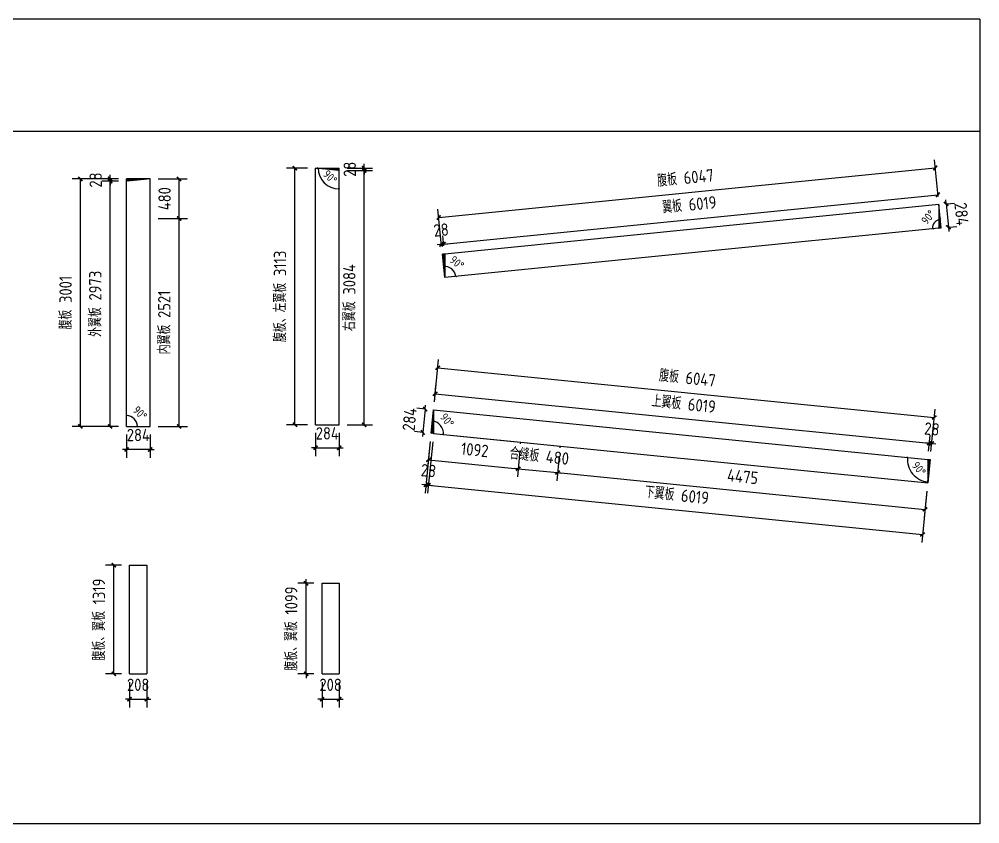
# Model space of a CAD drawing. Extents: x 533809 to 747315, y -17138 to 180511.
# Drawn here: x 676268 to 687909, y 163462 to 173220 of the extents above; entities that cross this region are included whole.
import ezdxf

# ---------------------------------------------------------------- set-up
doc = ezdxf.new("R2010")
doc.units = 0
doc.header["$LTSCALE"] = 1000
doc.header["$MEASUREMENT"] = 0
doc.layers.add('AXIS', color=3, linetype='Continuous')
doc.layers.add('DOTE', color=1, linetype='Continuous')
doc.styles.get("Standard").update_dxf_attribs({"font": 'gbenor.shx', "bigfont": 'gbcbig.shx'})
doc.dimstyles.get("Standard").update_dxf_attribs({"dimscale": 100, "dimtxt": 3.5, "dimasz": 1, "dimexe": 2.5, "dimexo": 3, "dimgap": 1.5, "dimtad": 1, "dimdec": 0, "dimzin": 0, "dimdsep": 46, "dimtxsty": 'Standard', "dimblk": 'ARCHTICK', "dimcen": 0.09, "dimadec": 0, "dimazin": 0, "dimtfac": 1, "dimtdec": 0, "dimtix": 1, "dimtmove": 2, "dimatfit": 3, "dimfxl": 1, "dimtolj": 1, "dimtzin": 0, "dimarcsym": 0})

# ---------------------------------------------------------------- blocks, each defined once
blk = doc.blocks.new('_ArchTick')
at = {"color": 0, "linetype": 'ByBlock', "const_width": 0.4}
blk.add_lwpolyline([(-0.5, -0.5), (0.5, 0.5)], dxfattribs=at)
blk = doc.blocks.new('*D1306')
at = {"layer": 'AXIS', "color": 3, "lineweight": -2}
for p, q in [((677570, 168182), (677570, 167902)), ((677854, 168182), (677854, 167902)), ((677570, 168002), (677520, 168002)), ((677854, 168002), (677570, 168002)), ((677854, 168002), (677904, 168002))]:
    blk.add_line(p, q, dxfattribs=at)
at = {"layer": 'Defpoints', "color": 0}
for p in [(677570, 168282), (677854, 168282), (677570, 168002)]:
    blk.add_point(p, dxfattribs=at)
at = {"layer": 'AXIS', "color": 3, "lineweight": -2, "xscale": 50, "yscale": 50, "zscale": 50}
for p, rotation in [((677570, 168002), 359.9999999999941), ((677854, 168002), 179.9999999999941)]:
    blk.add_blockref('_ArchTick', p, dxfattribs=dict(at, rotation=rotation))
at = {"layer": 'AXIS', "color": 0, "insert": (677712, 168177), "char_height": 150, "attachment_point": 5}
blk.add_mtext('\\A1;284', dxfattribs=at)
blk = doc.blocks.new('*D1307')
at = {"layer": 'AXIS', "color": 3, "lineweight": -2}
for p, q in [((677470, 171255), (677270, 171255)), ((677370, 168282), (677370, 171255)), ((677470, 168282), (677270, 168282))]:
    blk.add_line(p, q, dxfattribs=at)
at = {"layer": 'Defpoints', "color": 0}
for p in [(677370, 171255), (677570, 171255), (677570, 168282)]:
    blk.add_point(p, dxfattribs=at)
at = {"layer": 'AXIS', "color": 3, "lineweight": -2, "xscale": 50, "yscale": 50, "zscale": 50}
for p, rotation in [((677370, 171255), 90), ((677370, 168282), 270)]:
    blk.add_blockref('_ArchTick', p, dxfattribs=dict(at, rotation=rotation))
at = {"layer": 'AXIS', "color": 0, "insert": (677190, 169768), "char_height": 150, "attachment_point": 5, "rotation": 90}
blk.add_mtext('\\A1;外翼板 2973', dxfattribs=at)
blk = doc.blocks.new('*D1308')
at = {"layer": 'AXIS', "color": 3, "lineweight": -2}
for p, q in [((677470, 171283), (677270, 171283)), ((677470, 171255), (677270, 171255)), ((677370, 171283), (677370, 171333)), ((677370, 171255), (677370, 171283)), ((677370, 171255), (677370, 171205))]:
    blk.add_line(p, q, dxfattribs=at)
at = {"layer": 'Defpoints', "color": 0}
for p in [(677370, 171283), (677570, 171283), (677570, 171255)]:
    blk.add_point(p, dxfattribs=at)
at = {"layer": 'AXIS', "color": 3, "lineweight": -2, "xscale": 50, "yscale": 50, "zscale": 50}
for p, rotation in [((677370, 171283), 270), ((677370, 171255), 90)]:
    blk.add_blockref('_ArchTick', p, dxfattribs=dict(at, rotation=rotation))
at = {"layer": 'AXIS', "color": 0, "insert": (677195, 171269), "char_height": 150, "attachment_point": 5, "rotation": 90}
blk.add_mtext('\\A1;28', dxfattribs=at)
blk = doc.blocks.new('*D1305')
at = {"layer": 'AXIS', "color": 3, "lineweight": -2}
for p, q in [((677470, 171283), (676909, 171283)), ((677009, 168282), (677009, 171283)), ((677470, 168282), (676909, 168282))]:
    blk.add_line(p, q, dxfattribs=at)
at = {"layer": 'Defpoints', "color": 0}
for p in [(677009, 171283), (677570, 171283), (677570, 168282)]:
    blk.add_point(p, dxfattribs=at)
at = {"layer": 'AXIS', "color": 3, "lineweight": -2, "xscale": 50, "yscale": 50, "zscale": 50}
for p, rotation in [((677009, 171283), 90), ((677009, 168282), 270)]:
    blk.add_blockref('_ArchTick', p, dxfattribs=dict(at, rotation=rotation))
at = {"layer": 'AXIS', "color": 0, "insert": (676830, 169782), "char_height": 150, "attachment_point": 5, "rotation": 90}
blk.add_mtext('\\A1;腹板 3001', dxfattribs=at)
blk = doc.blocks.new('*D1309')
at = {"layer": 'AXIS', "color": 3, "lineweight": -2}
for p, q in [((677954, 170803), (678306, 170803)), ((678206, 168282), (678206, 170803)), ((677954, 168282), (678306, 168282))]:
    blk.add_line(p, q, dxfattribs=at)
at = {"layer": 'Defpoints', "color": 0}
for p in [(677854, 170803), (678206, 170803), (677854, 168282)]:
    blk.add_point(p, dxfattribs=at)
at = {"layer": 'AXIS', "color": 3, "lineweight": -2, "xscale": 50, "yscale": 50, "zscale": 50}
for p, rotation in [((678206, 170803), 90), ((678206, 168282), 270)]:
    blk.add_blockref('_ArchTick', p, dxfattribs=dict(at, rotation=rotation))
at = {"layer": 'AXIS', "color": 0, "insert": (678026, 169542), "char_height": 150, "attachment_point": 5, "rotation": 90}
blk.add_mtext('\\A1;内翼板 2521', dxfattribs=at)
blk = doc.blocks.new('*D1310')
at = {"layer": 'AXIS', "color": 3, "lineweight": -2}
for p, q in [((677954, 171283), (678305, 171283)), ((678205, 170803), (678205, 171283)), ((677954, 170803), (678305, 170803))]:
    blk.add_line(p, q, dxfattribs=at)
at = {"layer": 'Defpoints', "color": 0}
for p in [(677854, 171283), (678205, 171283), (677854, 170803)]:
    blk.add_point(p, dxfattribs=at)
at = {"layer": 'AXIS', "color": 3, "lineweight": -2, "xscale": 50, "yscale": 50, "zscale": 50}
for p, rotation in [((678205, 171283), 90), ((678205, 170803), 270)]:
    blk.add_blockref('_ArchTick', p, dxfattribs=dict(at, rotation=rotation))
at = {"layer": 'AXIS', "color": 0, "insert": (678030, 171043), "char_height": 150, "attachment_point": 5, "rotation": 90}
blk.add_mtext('\\A1;480', dxfattribs=at)
blk = doc.blocks.new('*D1311')
at = {"color": 0, "lineweight": -2}
blk.add_arc((677570, 168282), 130, 360, 90, dxfattribs=at)
at = {"layer": 'Defpoints', "color": 0}
for p in [(677570, 171255), (677682, 168347), (677570, 168282), (677570, 168282), (677854, 168282)]:
    blk.add_point(p, dxfattribs=at)
at = {"color": 0, "lineweight": -2, "xscale": 20, "yscale": 20, "zscale": 20}
for p, rotation in [((677570, 168411), 179.9999999999987), ((677700, 168282), 269.9999999999721)]:
    blk.add_blockref('_ArchTick', p, dxfattribs=dict(at, rotation=rotation))
at = {"color": 0, "insert": (677732, 168444), "char_height": 100, "attachment_point": 5, "rotation": 315}
blk.add_mtext('\\A1;90°', dxfattribs=at)
blk = doc.blocks.new('*D1312')
at = {"layer": 'AXIS', "color": 3, "lineweight": -2}
for p, q in [((679760, 171414), (679509, 171414)), ((679609, 168302), (679609, 171414)), ((679760, 168302), (679509, 168302))]:
    blk.add_line(p, q, dxfattribs=at)
at = {"layer": 'Defpoints', "color": 0}
for p in [(679609, 171414), (679860, 171414), (679860, 168302)]:
    blk.add_point(p, dxfattribs=at)
at = {"layer": 'AXIS', "color": 3, "lineweight": -2, "xscale": 50, "yscale": 50, "zscale": 50}
for p, rotation in [((679609, 171414), 90), ((679609, 168302), 270)]:
    blk.add_blockref('_ArchTick', p, dxfattribs=dict(at, rotation=rotation))
at = {"layer": 'AXIS', "color": 0, "insert": (679429, 169858), "char_height": 150, "attachment_point": 5, "rotation": 90}
blk.add_mtext('\\A1;腹板、左翼板 3113', dxfattribs=at)
blk = doc.blocks.new('*D1313')
at = {"layer": 'AXIS', "color": 3, "lineweight": -2}
for p, q in [((680244, 171386), (680549, 171386)), ((680449, 168302), (680449, 171386)), ((680244, 168302), (680549, 168302))]:
    blk.add_line(p, q, dxfattribs=at)
at = {"layer": 'Defpoints', "color": 0}
for p in [(680144, 171386), (680449, 171386), (680144, 168302)]:
    blk.add_point(p, dxfattribs=at)
at = {"layer": 'AXIS', "color": 3, "lineweight": -2, "xscale": 50, "yscale": 50, "zscale": 50}
for p, rotation in [((680449, 171386), 90), ((680449, 168302), 270)]:
    blk.add_blockref('_ArchTick', p, dxfattribs=dict(at, rotation=rotation))
at = {"layer": 'AXIS', "color": 0, "insert": (680269, 169844), "char_height": 150, "attachment_point": 5, "rotation": 90}
blk.add_mtext('\\A1;右翼板 3084', dxfattribs=at)
blk = doc.blocks.new('*D1314')
at = {"layer": 'AXIS', "color": 3, "lineweight": -2}
for p, q in [((680244, 171414), (680549, 171414)), ((680244, 171386), (680549, 171386)), ((680449, 171414), (680449, 171464)), ((680449, 171386), (680449, 171414)), ((680449, 171386), (680449, 171336))]:
    blk.add_line(p, q, dxfattribs=at)
at = {"layer": 'Defpoints', "color": 0}
for p in [(680144, 171414), (680144, 171386), (680449, 171414)]:
    blk.add_point(p, dxfattribs=at)
at = {"layer": 'AXIS', "color": 3, "lineweight": -2, "xscale": 50, "yscale": 50, "zscale": 50}
for p, rotation in [((680449, 171414), 270), ((680449, 171386), 90)]:
    blk.add_blockref('_ArchTick', p, dxfattribs=dict(at, rotation=rotation))
at = {"layer": 'AXIS', "color": 0, "insert": (680274, 171400), "char_height": 150, "attachment_point": 5, "rotation": 90}
blk.add_mtext('\\A1;28', dxfattribs=at)
blk = doc.blocks.new('*D1315')
at = {"layer": 'AXIS', "color": 3, "lineweight": -2}
for p, q in [((679860, 168202), (679860, 167922)), ((680144, 168202), (680144, 167922)), ((679860, 168022), (679810, 168022)), ((679860, 168022), (680144, 168022)), ((680144, 168022), (680194, 168022))]:
    blk.add_line(p, q, dxfattribs=at)
at = {"layer": 'Defpoints', "color": 0}
for p in [(679860, 168302), (680144, 168302), (680144, 168022)]:
    blk.add_point(p, dxfattribs=at)
at = {"layer": 'AXIS', "color": 3, "lineweight": -2, "xscale": 50, "yscale": 50, "zscale": 50}
blk.add_blockref('_ArchTick', (679860, 168022), dxfattribs=at)
at = {"layer": 'AXIS', "color": 3, "lineweight": -2, "xscale": 50, "yscale": 50, "zscale": 50, "rotation": 180}
blk.add_blockref('_ArchTick', (680144, 168022), dxfattribs=at)
at = {"layer": 'AXIS', "color": 0, "insert": (680002, 168197), "char_height": 150, "attachment_point": 5}
blk.add_mtext('\\A1;284', dxfattribs=at)
blk = doc.blocks.new('*D1318')
at = {"color": 0, "lineweight": -2}
blk.add_arc((680144, 171414), 253, 180, 270, dxfattribs=at)
at = {"layer": 'Defpoints', "color": 0}
for p in [(679860, 171414), (680144, 171414), (680144, 171386), (679925, 171287), (680144, 168302)]:
    blk.add_point(p, dxfattribs=at)
at = {"color": 0, "lineweight": -2, "xscale": 20, "yscale": 20, "zscale": 20, "rotation": 89.99999999999167}
blk.add_blockref('_ArchTick', (679891, 171414), dxfattribs=at)
at = {"color": 0, "lineweight": -2, "xscale": 20, "yscale": 20, "zscale": 20}
blk.add_blockref('_ArchTick', (680144, 171161), dxfattribs=at)
at = {"color": 0, "insert": (680036, 171306), "char_height": 100, "attachment_point": 5, "rotation": 315}
blk.add_mtext('\\A1;90°', dxfattribs=at)
blk = doc.blocks.new('*D1321')
at = {"layer": 'AXIS', "color": 3, "lineweight": -2}
for p, q in [((681386, 170469), (681374, 170588)), ((681414, 170471), (681402, 170591)), ((681384, 170488), (681334, 170483)), ((681384, 170488), (681412, 170491)), ((681412, 170491), (681462, 170496))]:
    blk.add_line(p, q, dxfattribs=at)
at = {"layer": 'Defpoints', "color": 0}
for p in [(681412, 170491), (681396, 170369), (681424, 170372)]:
    blk.add_point(p, dxfattribs=at)
at = {"layer": 'AXIS', "color": 3, "lineweight": -2, "xscale": 50, "yscale": 50, "zscale": 50}
for p, rotation in [((681384, 170488), 5.710593137534685), ((681412, 170491), 185.7105931375347)]:
    blk.add_blockref('_ArchTick', p, dxfattribs=dict(at, rotation=rotation))
at = {"layer": 'AXIS', "color": 0, "insert": (681381, 170664), "char_height": 150, "attachment_point": 5, "rotation": 5.7106}
blk.add_mtext('\\A1;28', dxfattribs=at)
blk = doc.blocks.new('*D1322')
at = {"layer": 'AXIS', "color": 3, "lineweight": -2}
for p, q in [((687403, 171070), (687391, 171190)), ((681412, 170491), (687401, 171090)), ((681414, 170471), (681402, 170591))]:
    blk.add_line(p, q, dxfattribs=at)
at = {"layer": 'Defpoints', "color": 0}
for p in [(687401, 171090), (687413, 170971), (681424, 170372)]:
    blk.add_point(p, dxfattribs=at)
at = {"layer": 'AXIS', "color": 3, "lineweight": -2, "xscale": 50, "yscale": 50, "zscale": 50}
for p, rotation in [((687401, 171090), 5.710593137520395), ((681412, 170491), 185.7105931375204)]:
    blk.add_blockref('_ArchTick', p, dxfattribs=dict(at, rotation=rotation))
at = {"layer": 'AXIS', "color": 0, "insert": (684389, 170970), "char_height": 150, "attachment_point": 5, "rotation": 5.7106}
blk.add_mtext('\\A1;翼板 6019', dxfattribs=at)
blk = doc.blocks.new('*D1323')
at = {"layer": 'AXIS', "color": 3, "lineweight": -2}
for p, q in [((687403, 171070), (687359, 171516)), ((681352, 170815), (687369, 171416)), ((681386, 170469), (681342, 170914))]:
    blk.add_line(p, q, dxfattribs=at)
at = {"layer": 'Defpoints', "color": 0}
for p in [(687369, 171416), (687413, 170971), (681396, 170369)]:
    blk.add_point(p, dxfattribs=at)
at = {"layer": 'AXIS', "color": 3, "lineweight": -2, "xscale": 50, "yscale": 50, "zscale": 50}
for p, rotation in [((687369, 171416), 5.710593137499098), ((681352, 170815), 185.7105931374991)]:
    blk.add_blockref('_ArchTick', p, dxfattribs=dict(at, rotation=rotation))
at = {"layer": 'AXIS', "color": 0, "insert": (684342, 171295), "char_height": 150, "attachment_point": 5, "rotation": 5.7106}
blk.add_mtext('\\A1;腹板 6047', dxfattribs=at)
blk = doc.blocks.new('*D1324')
at = {"layer": 'AXIS', "color": 3, "lineweight": -2}
for p, q in [((687501, 170980), (687496, 171029)), ((687501, 170980), (687529, 170697)), ((687513, 170981), (687601, 170990)), ((687529, 170697), (687534, 170647)), ((687541, 170698), (687629, 170707))]:
    blk.add_line(p, q, dxfattribs=at)
at = {"layer": 'Defpoints', "color": 0}
for p in [(687413, 170971), (687442, 170688), (687529, 170697)]:
    blk.add_point(p, dxfattribs=at)
at = {"layer": 'AXIS', "color": 3, "lineweight": -2, "xscale": 50, "yscale": 50, "zscale": 50}
for p, rotation in [((687501, 170980), 275.7105931375114), ((687529, 170697), 95.71059313751134)]:
    blk.add_blockref('_ArchTick', p, dxfattribs=dict(at, rotation=rotation))
at = {"layer": 'AXIS', "color": 0, "insert": (687689, 170856), "char_height": 150, "attachment_point": 5, "rotation": 275.7106}
blk.add_mtext('\\A1;284', dxfattribs=at)
blk = doc.blocks.new('*D1319')
at = {"color": 0, "lineweight": -2}
blk.add_arc((687442, 170688), 105, 95.7106, 185.7106, dxfattribs=at)
at = {"layer": 'Defpoints', "color": 0}
for p in [(687413, 170971), (687380, 170774), (687413, 170685), (687442, 170688), (681424, 170087)]:
    blk.add_point(p, dxfattribs=at)
at = {"color": 0, "lineweight": -2, "xscale": 20, "yscale": 20, "zscale": 20}
for p, rotation in [((687431, 170793), 5.7105931374892), ((687337, 170678), 275.7105931375)]:
    blk.add_blockref('_ArchTick', p, dxfattribs=dict(at, rotation=rotation))
at = {"color": 0, "insert": (687283, 170818), "char_height": 100, "attachment_point": 5, "rotation": 50.7106}
blk.add_mtext('\\A1;90°', dxfattribs=at)
blk = doc.blocks.new('*D1320')
at = {"color": 0, "lineweight": -2}
blk.add_arc((681424, 170087), 135, 5.7106, 95.7106, dxfattribs=at)
at = {"layer": 'Defpoints', "color": 0}
for p in [(687413, 170685), (681396, 170369), (681424, 170087), (681424, 170087), (681534, 170165)]:
    blk.add_point(p, dxfattribs=at)
at = {"color": 0, "lineweight": -2, "xscale": 20, "yscale": 20, "zscale": 20}
for p, rotation in [((681411, 170221), 185.7105931374966), ((681558, 170100), 275.7105931375002)]:
    blk.add_blockref('_ArchTick', p, dxfattribs=dict(at, rotation=rotation))
at = {"color": 0, "insert": (681573, 170268), "char_height": 100, "attachment_point": 5, "rotation": 320.7106}
blk.add_mtext('\\A1;90°', dxfattribs=at)
blk = doc.blocks.new('*D1325')
at = {"layer": 'AXIS', "color": 3, "lineweight": -2}
for p, q in [((681299, 168580), (681318, 168776)), ((681308, 168677), (687297, 168078)), ((687288, 167981), (687307, 168177))]:
    blk.add_line(p, q, dxfattribs=at)
at = {"layer": 'Defpoints', "color": 0}
for p in [(681289, 168481), (687297, 168078), (687278, 167882)]:
    blk.add_point(p, dxfattribs=at)
at = {"layer": 'AXIS', "color": 3, "lineweight": -2, "xscale": 50, "yscale": 50, "zscale": 50}
for p, rotation in [((681308, 168677), 174.289406862513), ((687297, 168078), 354.2894068625131)]:
    blk.add_blockref('_ArchTick', p, dxfattribs=dict(at, rotation=rotation))
at = {"layer": 'AXIS', "color": 0, "insert": (684321, 168556), "char_height": 150, "attachment_point": 5, "rotation": 354.2894}
blk.add_mtext('\\A1;上翼板 6019', dxfattribs=at)
blk = doc.blocks.new('*D1326')
at = {"layer": 'AXIS', "color": 3, "lineweight": -2}
for p, q in [((687288, 167981), (687307, 168177)), ((687316, 167979), (687335, 168174)), ((687297, 168078), (687247, 168083)), ((687297, 168078), (687325, 168075)), ((687325, 168075), (687375, 168070))]:
    blk.add_line(p, q, dxfattribs=at)
at = {"layer": 'Defpoints', "color": 0}
for p in [(687325, 168075), (687278, 167882), (687306, 167879)]:
    blk.add_point(p, dxfattribs=at)
at = {"layer": 'AXIS', "color": 3, "lineweight": -2, "xscale": 50, "yscale": 50, "zscale": 50}
for p, rotation in [((687297, 168078), 354.2894068626248), ((687325, 168075), 174.2894068626248)]:
    blk.add_blockref('_ArchTick', p, dxfattribs=dict(at, rotation=rotation))
at = {"layer": 'AXIS', "color": 0, "insert": (687329, 168250), "char_height": 150, "attachment_point": 5, "rotation": 354.2894}
blk.add_mtext('\\A1;28', dxfattribs=at)
blk = doc.blocks.new('*D1327')
at = {"layer": 'AXIS', "color": 3, "lineweight": -2}
for p, q in [((681299, 168580), (681350, 169091)), ((681340, 168992), (687357, 168390)), ((687316, 167979), (687367, 168490))]:
    blk.add_line(p, q, dxfattribs=at)
at = {"layer": 'Defpoints', "color": 0}
for p in [(681289, 168481), (687357, 168390), (687306, 167879)]:
    blk.add_point(p, dxfattribs=at)
at = {"layer": 'AXIS', "color": 3, "lineweight": -2, "xscale": 50, "yscale": 50, "zscale": 50}
for p, rotation in [((681340, 168992), 174.2894068625008), ((687357, 168390), 354.2894068625008)]:
    blk.add_blockref('_ArchTick', p, dxfattribs=dict(at, rotation=rotation))
at = {"layer": 'AXIS', "color": 0, "insert": (684366, 168870), "char_height": 150, "attachment_point": 5, "rotation": 354.2894}
blk.add_mtext('\\A1;腹板 6047', dxfattribs=at)
blk = doc.blocks.new('*D1328')
at = {"layer": 'AXIS', "color": 3, "lineweight": -2}
for p, q in [((681189, 168491), (681088, 168501)), ((681187, 168491), (681159, 168208)), ((681187, 168491), (681192, 168541)), ((681161, 168208), (681060, 168218)), ((681159, 168208), (681154, 168159))]:
    blk.add_line(p, q, dxfattribs=at)
at = {"layer": 'Defpoints', "color": 0}
for p in [(681289, 168481), (681159, 168208), (681260, 168198)]:
    blk.add_point(p, dxfattribs=at)
at = {"layer": 'AXIS', "color": 3, "lineweight": -2, "xscale": 50, "yscale": 50, "zscale": 50}
for p, rotation in [((681187, 168491), 264.2894068625126), ((681159, 168208), 84.28940686251264)]:
    blk.add_blockref('_ArchTick', p, dxfattribs=dict(at, rotation=rotation))
at = {"layer": 'AXIS', "color": 0, "insert": (680999, 168367), "char_height": 150, "attachment_point": 5, "rotation": 84.2894}
blk.add_mtext('\\A1;284', dxfattribs=at)
blk = doc.blocks.new('*D1329')
at = {"layer": 'AXIS', "color": 3, "lineweight": -2}
for p, q in [((681250, 168099), (681188, 167473)), ((681279, 168096), (681216, 167470)), ((681198, 167573), (681148, 167578)), ((681198, 167573), (681226, 167570)), ((681226, 167570), (681276, 167565))]:
    blk.add_line(p, q, dxfattribs=at)
at = {"layer": 'Defpoints', "color": 0}
for p in [(681260, 168198), (681289, 168195), (681226, 167570)]:
    blk.add_point(p, dxfattribs=at)
at = {"layer": 'AXIS', "color": 3, "lineweight": -2, "xscale": 50, "yscale": 50, "zscale": 50}
for p, rotation in [((681198, 167573), 354.2894068624069), ((681226, 167570), 174.2894068624069)]:
    blk.add_blockref('_ArchTick', p, dxfattribs=dict(at, rotation=rotation))
at = {"layer": 'AXIS', "color": 0, "insert": (681229, 167745), "char_height": 150, "attachment_point": 5, "rotation": 354.2894}
blk.add_mtext('\\A1;28', dxfattribs=at)
blk = doc.blocks.new('*D1330')
at = {"layer": 'AXIS', "color": 3, "lineweight": -2}
for p, q in [((681279, 168096), (681216, 167470)), ((681226, 167570), (687215, 166971)), ((687268, 167497), (687205, 166872))]:
    blk.add_line(p, q, dxfattribs=at)
at = {"layer": 'Defpoints', "color": 0}
for p in [(681289, 168195), (687278, 167596), (687215, 166971)]:
    blk.add_point(p, dxfattribs=at)
at = {"layer": 'AXIS', "color": 3, "lineweight": -2, "xscale": 50, "yscale": 50, "zscale": 50}
for p, rotation in [((681226, 167570), 174.2894068624174), ((687215, 166971), 354.2894068624174)]:
    blk.add_blockref('_ArchTick', p, dxfattribs=dict(at, rotation=rotation))
at = {"layer": 'AXIS', "color": 0, "insert": (684238, 167450), "char_height": 150, "attachment_point": 5, "rotation": 354.2894}
blk.add_mtext('\\A1;下翼板 6019', dxfattribs=at)
blk = doc.blocks.new('*D1331')
at = {"color": 0, "lineweight": -2}
blk.add_arc((687306, 167879), 273, 174.2894, 264.2894, dxfattribs=at)
at = {"layer": 'Defpoints', "color": 0}
for p in [(681289, 168481), (687278, 167882), (687306, 167879), (687057, 167767), (687278, 167596)]:
    blk.add_point(p, dxfattribs=at)
at = {"color": 0, "lineweight": -2, "xscale": 20, "yscale": 20, "zscale": 20}
for p, rotation in [((687034, 167906), 84.28940686250147), ((687279, 167607), 354.2894068624994)]:
    blk.add_blockref('_ArchTick', p, dxfattribs=dict(at, rotation=rotation))
at = {"color": 0, "insert": (687172, 167769), "char_height": 100, "attachment_point": 5, "rotation": 309.2894}
blk.add_mtext('\\A1;90°', dxfattribs=at)
blk = doc.blocks.new('*D1332')
at = {"color": 0, "lineweight": -2}
blk.add_arc((681260, 168198), 149, 354.2894, 84.2894, dxfattribs=at)
at = {"layer": 'Defpoints', "color": 0}
for p in [(681289, 168481), (681396, 168260), (681260, 168198), (681289, 168195), (682347, 168090)]:
    blk.add_point(p, dxfattribs=at)
at = {"color": 0, "lineweight": -2, "xscale": 20, "yscale": 20, "zscale": 20}
for p, rotation in [((681275, 168347), 174.2894068625157), ((681409, 168183), 264.2894068625009)]:
    blk.add_blockref('_ArchTick', p, dxfattribs=dict(at, rotation=rotation))
at = {"color": 0, "insert": (681453, 168356), "char_height": 100, "attachment_point": 5, "rotation": 309.2894}
blk.add_mtext('\\A1;90°', dxfattribs=at)
blk = doc.blocks.new('*D1333')
at = {"layer": 'AXIS', "color": 3, "lineweight": -2}
for p, q in [((677506, 166599), (677314, 166599)), ((677414, 165280), (677414, 166599)), ((677506, 165280), (677314, 165280))]:
    blk.add_line(p, q, dxfattribs=at)
at = {"layer": 'Defpoints', "color": 0}
for p in [(677414, 166599), (677606, 166599), (677606, 165280)]:
    blk.add_point(p, dxfattribs=at)
at = {"layer": 'AXIS', "color": 3, "lineweight": -2, "xscale": 50, "yscale": 50, "zscale": 50}
for p, rotation in [((677414, 166599), 90), ((677414, 165280), 270)]:
    blk.add_blockref('_ArchTick', p, dxfattribs=dict(at, rotation=rotation))
at = {"layer": 'AXIS', "color": 0, "insert": (677234, 165939), "char_height": 150, "attachment_point": 5, "rotation": 90}
blk.add_mtext('\\A1;腹板、翼板 1319', dxfattribs=at)
blk = doc.blocks.new('*D1334')
at = {"layer": 'AXIS', "color": 3, "lineweight": -2}
for p, q in [((677606, 165180), (677606, 164873)), ((677814, 165180), (677814, 164873)), ((677606, 164973), (677556, 164973)), ((677606, 164973), (677814, 164973)), ((677814, 164973), (677864, 164973))]:
    blk.add_line(p, q, dxfattribs=at)
at = {"layer": 'Defpoints', "color": 0}
for p in [(677606, 165280), (677814, 165280), (677814, 164973)]:
    blk.add_point(p, dxfattribs=at)
at = {"layer": 'AXIS', "color": 3, "lineweight": -2, "xscale": 50, "yscale": 50, "zscale": 50}
blk.add_blockref('_ArchTick', (677606, 164973), dxfattribs=at)
at = {"layer": 'AXIS', "color": 3, "lineweight": -2, "xscale": 50, "yscale": 50, "zscale": 50, "rotation": 180}
blk.add_blockref('_ArchTick', (677814, 164973), dxfattribs=at)
at = {"layer": 'AXIS', "color": 0, "insert": (677710, 165148), "char_height": 150, "attachment_point": 5}
blk.add_mtext('\\A1;208', dxfattribs=at)
blk = doc.blocks.new('*D1344')
at = {"layer": 'AXIS', "color": 3, "lineweight": -2}
for p, q in [((679838, 166379), (679645, 166379)), ((679745, 166379), (679745, 166429)), ((679745, 165280), (679745, 166379)), ((679838, 165280), (679645, 165280)), ((679745, 165280), (679745, 165230))]:
    blk.add_line(p, q, dxfattribs=at)
at = {"layer": 'Defpoints', "color": 0}
for p in [(679745, 166379), (679938, 166379), (679938, 165280)]:
    blk.add_point(p, dxfattribs=at)
at = {"layer": 'AXIS', "color": 3, "lineweight": -2, "xscale": 50, "yscale": 50, "zscale": 50}
for p, rotation in [((679745, 166379), 270), ((679745, 165280), 90)]:
    blk.add_blockref('_ArchTick', p, dxfattribs=dict(at, rotation=rotation))
at = {"layer": 'AXIS', "color": 0, "insert": (679565, 165829), "char_height": 150, "attachment_point": 5, "rotation": 90}
blk.add_mtext('\\A1;腹板、翼板 1099', dxfattribs=at)
blk = doc.blocks.new('*D1345')
at = {"layer": 'AXIS', "color": 3, "lineweight": -2}
for p, q in [((679938, 165180), (679938, 164873)), ((680146, 165180), (680146, 164873)), ((679938, 164973), (679888, 164973)), ((679938, 164973), (680146, 164973)), ((680146, 164973), (680196, 164973))]:
    blk.add_line(p, q, dxfattribs=at)
at = {"layer": 'Defpoints', "color": 0}
for p in [(679938, 165280), (680146, 165280), (680146, 164973)]:
    blk.add_point(p, dxfattribs=at)
at = {"layer": 'AXIS', "color": 3, "lineweight": -2, "xscale": 50, "yscale": 50, "zscale": 50}
blk.add_blockref('_ArchTick', (679938, 164973), dxfattribs=at)
at = {"layer": 'AXIS', "color": 3, "lineweight": -2, "xscale": 50, "yscale": 50, "zscale": 50, "rotation": 180}
blk.add_blockref('_ArchTick', (680146, 164973), dxfattribs=at)
at = {"layer": 'AXIS', "color": 0, "insert": (680042, 165148), "char_height": 150, "attachment_point": 5}
blk.add_mtext('\\A1;208', dxfattribs=at)
blk = doc.blocks.new('*D2319')
at = {"layer": 'AXIS', "color": 3, "lineweight": -2}
for p, q in [((681250, 168099), (681218, 167778)), ((682337, 167990), (682305, 167669)), ((681228, 167877), (682315, 167768))]:
    blk.add_line(p, q, dxfattribs=at)
at = {"layer": 'Defpoints', "color": 0}
for p in [(681260, 168198), (682347, 168090), (682315, 167768)]:
    blk.add_point(p, dxfattribs=at)
at = {"layer": 'AXIS', "color": 3, "lineweight": -2, "xscale": 50, "yscale": 50, "zscale": 50}
for p, rotation in [((681228, 167877), 174.2894068624964), ((682315, 167768), 354.2894068624964)]:
    blk.add_blockref('_ArchTick', p, dxfattribs=dict(at, rotation=rotation))
at = {"layer": 'AXIS', "color": 0, "insert": (681789, 167997), "char_height": 150, "attachment_point": 5, "rotation": 354.2894}
blk.add_mtext('\\A1;1092', dxfattribs=at)
blk = doc.blocks.new('*D2320')
at = {"layer": 'AXIS', "color": 3, "lineweight": -2}
for p, q in [((682337, 167990), (682305, 167669)), ((682812, 167922), (682782, 167621)), ((682315, 167768), (682265, 167773)), ((682315, 167768), (682792, 167721)), ((682792, 167721), (682842, 167716))]:
    blk.add_line(p, q, dxfattribs=at)
at = {"layer": 'Defpoints', "color": 0}
for p in [(682347, 168090), (682822, 168022), (682792, 167721)]:
    blk.add_point(p, dxfattribs=at)
at = {"layer": 'AXIS', "color": 3, "lineweight": -2, "xscale": 50, "yscale": 50, "zscale": 50}
for p, rotation in [((682315, 167768), 354.2894068624964), ((682792, 167721), 174.2894068624964)]:
    blk.add_blockref('_ArchTick', p, dxfattribs=dict(at, rotation=rotation))
at = {"layer": 'AXIS', "color": 0, "insert": (682571, 167924), "char_height": 150, "attachment_point": 5, "rotation": 354.2894}
blk.add_mtext('\\A1;合缝板 480', dxfattribs=at)
blk = doc.blocks.new('*D2321')
at = {"layer": 'AXIS', "color": 3, "lineweight": -2}
for p, q in [((682812, 167922), (682782, 167621)), ((682792, 167721), (687245, 167275)), ((687268, 167497), (687236, 167176))]:
    blk.add_line(p, q, dxfattribs=at)
at = {"layer": 'Defpoints', "color": 0}
for p in [(682822, 168022), (687278, 167596), (687245, 167275)]:
    blk.add_point(p, dxfattribs=at)
at = {"layer": 'AXIS', "color": 3, "lineweight": -2, "xscale": 50, "yscale": 50, "zscale": 50}
for p, rotation in [((682792, 167721), 174.2894068624964), ((687245, 167275), 354.2894068624964)]:
    blk.add_blockref('_ArchTick', p, dxfattribs=dict(at, rotation=rotation))
at = {"layer": 'AXIS', "color": 0, "insert": (685036, 167672), "char_height": 150, "attachment_point": 5, "rotation": 354.2894}
blk.add_mtext('\\A1;4475', dxfattribs=at)

msp = doc.modelspace()

# ---------------------------------------------------------------- hatches: boundary and pattern name
h = msp.add_hatch()
h.set_pattern_fill('ANSI31', color=2, scale=5, style=0)
h.set_pattern_definition([(45, (24045.368, 1456.164), (-5.61266008, 5.61266008), [])])
h.paths.add_polyline_path([(680144.2, 171414.1), (679860.2, 171414.1), (680144.2, 171385.7)])
h = msp.add_hatch()
h.set_pattern_fill('ANSI31', color=2, scale=5, style=0)
h.set_pattern_definition([(45, (31354.734, 4310.948), (-5.61266008, 5.61266008), [])])
h.paths.add_polyline_path([(677570.1, 171283), (677570.1, 171254.6), (677854.1, 171283)])
h = msp.add_hatch()
h.set_pattern_fill('ANSI31', color=2, scale=5, style=0)
h.set_pattern_definition([(45, (16310.103, 2980.319), (-5.61266008, 5.61266008), [])])
h.paths.add_polyline_path([(687413.3, 170970.9), (687413.3, 170685.5), (687441.6, 170688.3)])
h.paths.add_polyline_path([(681424.3, 170372), (681396.1, 170369.2), (681424.3, 170086.6)])
h = msp.add_hatch()
h.set_pattern_fill('ANSI31', color=2, scale=5, style=0)
h.set_pattern_definition([(45, (16470.379, 17280.247), (-5.61266008, 5.61266008), [])])
h.paths.add_polyline_path([(687305.9, 167879), (687277.6, 167881.8), (687277.6, 167596.4)])
h.paths.add_polyline_path([(681288.6, 168480.7), (681260.3, 168198.1), (681288.6, 168195.3)])

# ---------------------------------------------------------------- linework, layer by layer
for p, q in [((687909.1, 173219.7), (687909.1, 171862.3)), ((687909.1, 173219.7), (687909.1, 171862.3)), ((687413.3, 170970.9), (681424.3, 170372)), ((687413.3, 170685.5), (681424.3, 170086.6)), ((681288.6, 168480.7), (687277.6, 167881.8)), ((677570.1, 168281.8), (677854.1, 168281.8)), ((679860.2, 168301.6), (680144.2, 168301.6)), ((681288.6, 168195.3), (682346.8, 168089.5)), ((681288.6, 168195.3), (687277.6, 167596.4)), ((677606.5, 165279.9), (677606.5, 166598.9)), ((677606.5, 166598.9), (677814.5, 166598.9)), ((677814.5, 166598.9), (677814.5, 165279.9)), ((679937.9, 165279.9), (679937.9, 166378.9)), ((679937.9, 166378.9), (680145.9, 166378.9)), ((680145.9, 166378.9), (680145.9, 165279.9)), ((677606.5, 165279.9), (677814.5, 165279.9)), ((679937.9, 165279.9), (680145.9, 165279.9))]:
    msp.add_line(p, q)
at = {"color": 2}
for p, q in [((680144.2, 171385.7), (679860.2, 171414.1)), ((679860.2, 171414.1), (680144.2, 171414.1)), ((680144.2, 171385.7), (680144.2, 171414.1)), ((677854.1, 171283), (677570.1, 171254.6)), ((677854.1, 171283), (677570.1, 171283)), ((677570.1, 171254.6), (677570.1, 171283)), ((677854.1, 170802.8), (677854.1, 171283)), ((687413.3, 170970.9), (687413.3, 170685.5)), ((687441.6, 170688.3), (687413.3, 170970.9)), ((687413.3, 170685.5), (687441.6, 170688.3)), ((681424.3, 170372), (681396.1, 170369.2)), ((681424.3, 170086.6), (681396.1, 170369.2)), ((681424.3, 170372), (681424.3, 170086.6)), ((681260.3, 168198.1), (681288.6, 168480.7)), ((681288.6, 168480.7), (681288.6, 168195.3)), ((681288.6, 168195.3), (681260.3, 168198.1)), ((682344.8, 168069.6), (682346.8, 168089.5)), ((682346.8, 168089.5), (682824.4, 168041.7)), ((682822.4, 168021.8), (682824.4, 168041.7)), ((687277.6, 167881.8), (687277.6, 167596.4)), ((687277.6, 167881.8), (687305.9, 167879)), ((687305.9, 167879), (687277.6, 167596.4))]:
    msp.add_line(p, q, dxfattribs=at)
msp.add_lwpolyline([(687909.1, 173219.7), (676029.1, 173219.7), (676029.1, 171862.3), (687906.2, 171862.3)])
msp.add_lwpolyline([(676029.1, 171862.3), (687909.1, 171862.3), (687909.1, 163462.3), (676029.1, 163462.3)], close=True)
at = {"layer": 'AXIS', "color": 0}
msp.add_line((680144.2, 168301.6), (680144.2, 171385.7), dxfattribs=at)
at = {"layer": 'DOTE', "color": 0}
for p, q in [((679860.2, 168301.6), (679860.2, 171414.1)), ((677570.1, 168281.8), (677570.1, 171254.6)), ((677854.1, 168281.8), (677854.1, 170802.8))]:
    msp.add_line(p, q, dxfattribs=at)

# ---------------------------------------------------------------- dimensions: what is measured, and where the dimension line sits
at = {"color": 1}
for base, line1, line2, picture, middle in [((679924.8, 171287.4), ((680144.2, 168301.6), (680144.2, 171385.7)), ((679860.2, 171414.1), (680144.2, 171414.1)), '*D1318', (680035.7, 171305.7)), ((677682.4, 168346.6), ((677570.1, 168281.8), (677854.1, 168281.8)), ((677570.1, 168281.8), (677570.1, 171254.6)), '*D1311', (677732.5, 168444.2)), ((687380, 170773.9), ((687413.3, 170685.5), (681424.3, 170086.6)), ((687441.6, 170688.3), (687413.3, 170970.9)), '*D1319', (687282.5, 170818.4)), ((681533.8, 170165.3), ((681424.3, 170086.6), (681396.1, 170369.2)), ((687413.3, 170685.5), (681424.3, 170086.6)), '*D1320', (681573, 170268.3)), ((681396.3, 168259.5), ((681288.6, 168195.3), (682346.8, 168089.5)), ((681260.3, 168198.1), (681288.6, 168480.7)), '*D1332', (681453.2, 168355.9)), ((687056.9, 167766.6), ((687305.9, 167879), (687277.6, 167596.4)), ((681288.6, 168480.7), (687277.6, 167881.8)), '*D1331', (687171.8, 167769.4))]:
    dim = msp.add_angular_dim_2l(base=base, line1=line1, line2=line2, dimstyle='Standard', override={"dimtxt": 1, "dimasz": 0.2, "dimgap": 0.5}, dxfattribs=at)
    dim.commit()
    dim.dimension.update_dxf_attribs({"geometry": picture, "text_midpoint": middle})
at = {"layer": 'AXIS', "color": 0}
for base, p1, p2, angle, picture, middle in [((680448.9, 171414.1), (680144.2, 171385.7), (680144.2, 171414.1), 90, '*D1314', (680273.9, 171399.9)), ((677370.1, 171283), (677570.1, 171254.6), (677570.1, 171283), 90, '*D1308', (677195.1, 171268.8)), ((687325.4, 168074.8), (687277.6, 167881.8), (687305.9, 167879), 174.28941, '*D1326', (687328.7, 168250.3)), ((687245.5, 167275.4), (682822.4, 168021.8), (687277.6, 167596.4), 174.28941, '*D2321', (685036.3, 167672.2))]:
    dim = msp.add_linear_dim(base=base, p1=p1, p2=p2, angle=angle, dimstyle='Standard', override={"dimtxt": 1.5, "dimasz": 0.5, "dimexe": 1, "dimexo": 1, "dimgap": 1, "dimclrd": 3, "dimclre": 3}, dxfattribs=at)
    dim.commit()
    dim.dimension.update_dxf_attribs({"geometry": picture, "text_midpoint": middle})
for p1, p2, distance, text, picture, middle in [((681396.1, 170369.2), (687413.3, 170970.9), 447.7, '腹板 6047', '*D1323', (684342.2, 171294.5)), ((679860.2, 168301.6), (679860.2, 171414.1), 250.8, '腹板、左翼板 3113', '*D1312', (679429.4, 169857.8)), ((677854.1, 168281.8), (677854.1, 170802.8), -352.1, '内翼板 2521', '*D1309', (678026.3, 169542.3)), ((681288.6, 168480.7), (687305.9, 167879), 513.8, '腹板 6047', '*D1327', (684366.3, 168870.2)), ((681288.6, 168480.7), (687277.6, 167881.8), 196.7, '上翼板 6019', '*D1325', (684320.6, 168556.1)), ((677606.5, 165279.9), (677606.5, 166598.9), 192.4, '腹板、翼板 1319', '*D1333', (677234.1, 165939.4)), ((679937.9, 165279.9), (679937.9, 166378.9), 192.4, '腹板、翼板 1099', '*D1344', (679565.5, 165829.4))]:
    dim = msp.add_aligned_dim(p1=p1, p2=p2, distance=distance, text=text, dimstyle='Standard', override={"dimtxt": 1.5, "dimasz": 0.5, "dimexe": 1, "dimexo": 1, "dimgap": 1, "dimclrd": 3, "dimclre": 3}, dxfattribs=at)
    dim.commit()
    dim.dimension.update_dxf_attribs({"geometry": picture, "text_midpoint": middle})
for base, p1, p2, angle, text, picture, middle in [((680448.9, 171385.7), (680144.2, 168301.6), (680144.2, 171385.7), 90, '右翼板 3084', '*D1313', (680268.9, 169843.6)), ((677009.5, 171283), (677570.1, 168281.8), (677570.1, 171283), 90, '腹板 3001', '*D1305', (676829.5, 169782.4)), ((677370.1, 171254.6), (677570.1, 168281.8), (677570.1, 171254.6), 90, '外翼板 2973', '*D1307', (677190.1, 169768.2)), ((687401.4, 171090.1), (681424.3, 170372), (687413.3, 170970.9), 185.71059, '翼板 6019', '*D1322', (684389, 170969.7)), ((687215.1, 166971), (681288.6, 168195.3), (687277.6, 167596.4), 174.28941, '下翼板 6019', '*D1330', (684238.5, 167449.6)), ((682792.3, 167720.7), (682346.8, 168089.5), (682822.4, 168021.8), 174.28941, '合缝板 480', '*D2320', (682571.4, 167923.7))]:
    dim = msp.add_linear_dim(base=base, p1=p1, p2=p2, angle=angle, text=text, dimstyle='Standard', override={"dimtxt": 1.5, "dimasz": 0.5, "dimexe": 1, "dimexo": 1, "dimgap": 1, "dimclrd": 3, "dimclre": 3}, dxfattribs=at)
    dim.commit()
    dim.dimension.update_dxf_attribs({"geometry": picture, "text_midpoint": middle})
for p1, p2, distance, picture, middle in [((677854.1, 170802.8), (677854.1, 171283), -351, '*D1310', (678030.1, 171042.9)), ((687413.3, 170970.9), (687441.6, 170688.3), 88.2, '*D1324', (687689.3, 170855.8)), ((681396.1, 170369.2), (681424.3, 170372), 119.8, '*D1321', (681380.8, 170663.9)), ((681288.6, 168480.7), (681260.3, 168198.1), -101.8, '*D1328', (680999, 168367)), ((677854.1, 168281.8), (677570.1, 168281.8), 280.2, '*D1306', (677712.1, 168176.6)), ((679860.2, 168301.6), (680144.2, 168301.6), -279.6, '*D1315', (680002.2, 168197)), ((681260.3, 168198.1), (681288.6, 168195.3), -628.5, '*D1329', (681229.3, 167745.5)), ((681260.3, 168198.1), (682346.8, 168089.5), -322.6, '*D2319', (681788.9, 167996.9)), ((677606.5, 165279.9), (677814.5, 165279.9), -306.6, '*D1334', (677710.5, 165148.3)), ((679937.9, 165279.9), (680145.9, 165279.9), -306.6, '*D1345', (680041.9, 165148.3))]:
    dim = msp.add_aligned_dim(p1=p1, p2=p2, distance=distance, dimstyle='Standard', override={"dimtxt": 1.5, "dimasz": 0.5, "dimexe": 1, "dimexo": 1, "dimgap": 1, "dimclrd": 3, "dimclre": 3}, dxfattribs=at)
    dim.commit()
    dim.dimension.update_dxf_attribs({"geometry": picture, "text_midpoint": middle})

doc.saveas('drawing.dxf')
